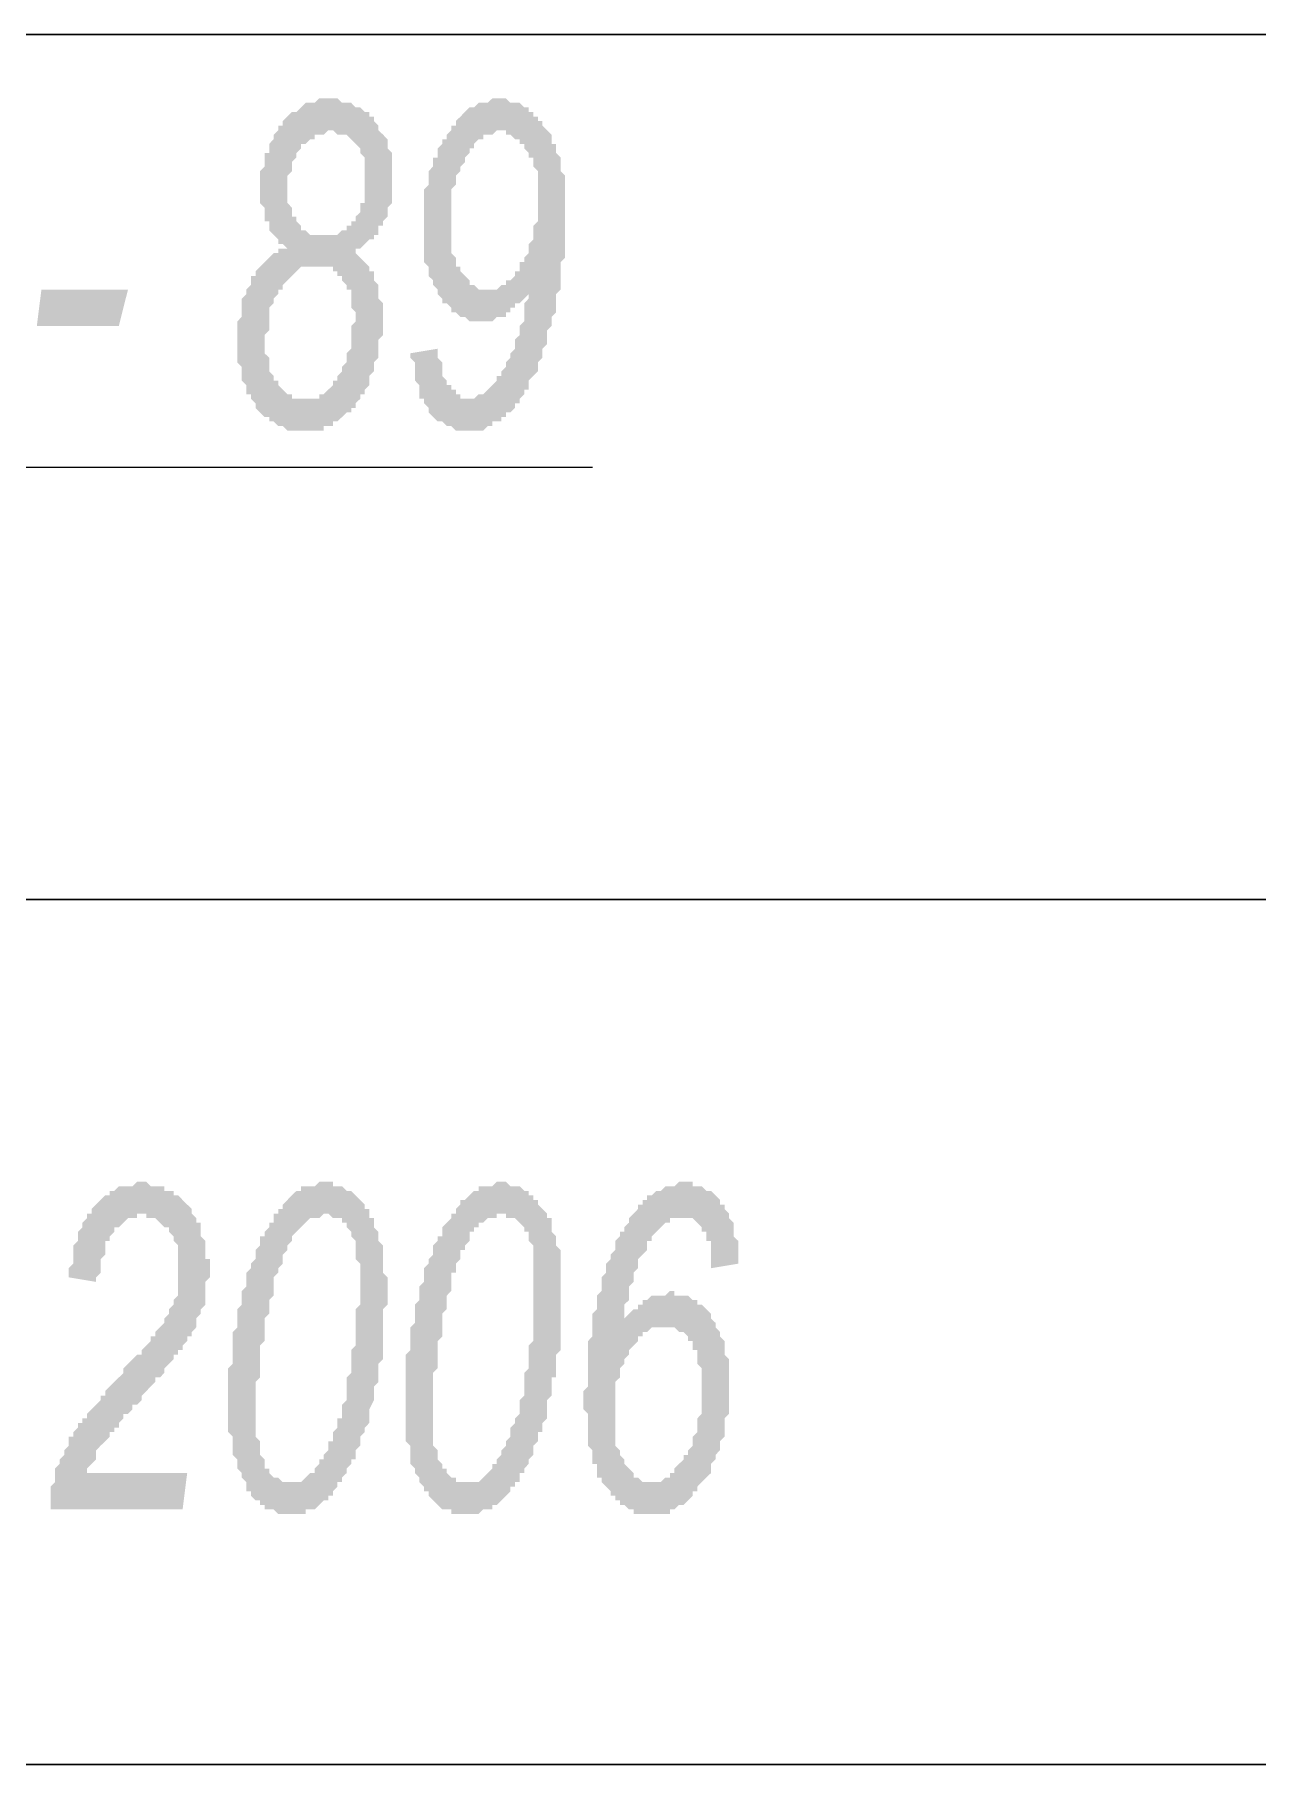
# Model space of a CAD drawing. Header units: millimetres. Extents: x 1372 to 666090, y 1285 to 31551.
# Drawn here: x 534605 to 535725, y 24992 to 26577 of the extents above; entities that cross this region are included whole.
import ezdxf

# ---------------------------------------------------------------- set-up
doc = ezdxf.new("R2010")
doc.units = ezdxf.units.MM
doc.layers.add('PDF _0', color=7, linetype='Continuous')
doc.layers.add('PDF _75-АЗ Штамп', color=7, linetype='Continuous')

msp = doc.modelspace()

# ---------------------------------------------------------------- hatches: boundary and pattern name
at = {"layer": 'PDF _75-АЗ Штамп', "transparency": 33554559}
h = msp.add_hatch(color=256, dxfattribs=at)
h.paths.add_polyline_path([(534836.1, 26381.3), (534831.9, 26385.4), (534827.7, 26385.4), (534827.7, 26389.6), (534823.5, 26393.8), (534823.5, 26393.8), (534819.4, 26398), (534819.4, 26402.1), (534819.4, 26406.3), (534815.2, 26406.3), (534815.2, 26410.5), (534815.2, 26414.6), (534815.2, 26418.8), (534811, 26423), (534811, 26427.2), (534811, 26427.2), (534811, 26431.3), (534811, 26435.5), (534811, 26439.7), (534811, 26443.8), (534811, 26448), (534811, 26452.2), (534815.2, 26456.4), (534815.2, 26460.5), (534815.2, 26464.7), (534815.2, 26468.9), (534819.4, 26468.9), (534819.4, 26473), (534819.4, 26477.2), (534823.5, 26481.4), (534823.5, 26485.6), (534823.5, 26485.6), (534827.7, 26489.7), (534827.7, 26493.9), (534831.9, 26493.9), (534831.9, 26498.1), (534836.1, 26502.2), (534836.1, 26502.2), (534840.2, 26506.4), (534840.2, 26506.4), (534844.4, 26506.4), (534848.6, 26510.6), (534848.6, 26510.6), (534852.7, 26514.8), (534852.7, 26514.8), (534856.9, 26514.8), (534861.1, 26514.8), (534861.1, 26514.8), (534865.3, 26518.9), (534869.4, 26518.9), (534873.6, 26518.9), (534873.6, 26518.9), (534877.8, 26518.9), (534881.9, 26518.9), (534881.9, 26518.9), (534886.1, 26514.8), (534890.3, 26514.8), (534894.5, 26514.8), (534894.5, 26514.8), (534898.6, 26510.6), (534898.6, 26510.6), (534902.8, 26510.6), (534907, 26506.4), (534907, 26506.4), (534911.1, 26506.4), (534911.1, 26502.2), (534915.3, 26502.2), (534915.3, 26498.1), (534915.3, 26498.1), (534919.5, 26493.9), (534919.5, 26489.7), (534923.7, 26485.6), (534923.7, 26485.6), (534927.8, 26481.4), (534927.8, 26477.2), (534927.8, 26473), (534932, 26468.9), (534932, 26464.7), (534932, 26464.7), (534932, 26460.5), (534932, 26456.4), (534932, 26452.2), (534932, 26448), (534932, 26443.8), (534932, 26439.7), (534932, 26435.5), (534932, 26431.3), (534932, 26427.2), (534932, 26423), (534932, 26423), (534927.8, 26418.8), (534927.8, 26414.6), (534927.8, 26410.5), (534923.7, 26406.3), (534923.7, 26406.3), (534923.7, 26402.1), (534919.5, 26402.1), (534919.5, 26398), (534919.5, 26393.8), (534915.3, 26393.8), (534915.3, 26389.6), (534911.1, 26389.6), (534907, 26385.4), (534907, 26385.4), (534902.8, 26381.3), (534898.6, 26381.3), (534898.6, 26377.1), (534898.6, 26377.1), (534902.8, 26372.9), (534907, 26368.8), (534907, 26368.8), (534911.1, 26364.6), (534911.1, 26360.4), (534915.3, 26360.4), (534915.3, 26356.2), (534915.3, 26356.2), (534915.3, 26352.1), (534919.5, 26347.9), (534919.5, 26343.7), (534919.5, 26339.6), (534919.5, 26335.4), (534923.7, 26331.2), (534923.7, 26327.1), (534923.7, 26322.9), (534923.7, 26318.7), (534923.7, 26314.5), (534923.7, 26310.4), (534923.7, 26306.2), (534923.7, 26306.2), (534923.7, 26302), (534919.5, 26297.9), (534919.5, 26293.7), (534919.5, 26289.5), (534919.5, 26285.3), (534919.5, 26281.2), (534915.3, 26277), (534915.3, 26272.8), (534915.3, 26268.7), (534915.3, 26268.7), (534911.1, 26264.5), (534911.1, 26260.3), (534911.1, 26256.1), (534907, 26252), (534907, 26247.8), (534902.8, 26247.8), (534902.8, 26243.6), (534902.8, 26243.6), (534898.6, 26239.5), (534898.6, 26235.3), (534894.5, 26235.3), (534894.5, 26231.1), (534890.3, 26231.1), (534886.1, 26226.9), (534886.1, 26226.9), (534881.9, 26222.8), (534881.9, 26222.8), (534877.8, 26222.8), (534877.8, 26218.6), (534873.6, 26218.6), (534869.4, 26218.6), (534869.4, 26214.4), (534865.3, 26214.4), (534861.1, 26214.4), (534861.1, 26214.4), (534856.9, 26214.4), (534852.7, 26214.4), (534848.6, 26214.4), (534848.6, 26214.4), (534844.4, 26214.4), (534840.2, 26214.4), (534836.1, 26214.4), (534836.1, 26214.4), (534831.9, 26218.6), (534827.7, 26218.6), (534827.7, 26218.6), (534823.5, 26222.8), (534823.5, 26222.8), (534819.4, 26222.8), (534819.4, 26226.9), (534815.2, 26226.9), (534811, 26231.1), (534811, 26231.1), (534806.9, 26235.3), (534806.9, 26235.3), (534806.9, 26239.5), (534802.7, 26243.6), (534802.7, 26247.8), (534798.5, 26247.8), (534798.5, 26252), (534798.5, 26256.1), (534794.3, 26260.3), (534794.3, 26264.5), (534794.3, 26268.7), (534794.3, 26268.7), (534794.3, 26272.8), (534790.2, 26277), (534790.2, 26281.2), (534790.2, 26285.3), (534790.2, 26289.5), (534790.2, 26293.7), (534790.2, 26297.9), (534790.2, 26302), (534790.2, 26306.2), (534790.2, 26310.4), (534790.2, 26314.5), (534794.3, 26318.7), (534794.3, 26322.9), (534794.3, 26327.1), (534794.3, 26331.2), (534794.3, 26335.4), (534798.5, 26339.6), (534798.5, 26343.7), (534798.5, 26343.7), (534802.7, 26347.9), (534802.7, 26352.1), (534802.7, 26356.2), (534806.9, 26356.2), (534806.9, 26360.4), (534811, 26364.6), (534811, 26364.6), (534815.2, 26368.8), (534815.2, 26368.8), (534819.4, 26372.9), (534819.4, 26372.9), (534823.5, 26377.1), (534827.7, 26377.1), (534827.7, 26381.3), (534831.9, 26381.3), (534836.1, 26381.3)], flags=0)
h.paths.add_polyline_path([(534836.1, 26435.5), (534836.1, 26431.3), (534836.1, 26427.2), (534836.1, 26423), (534840.2, 26418.8), (534840.2, 26414.6), (534840.2, 26410.5), (534844.4, 26410.5), (534844.4, 26406.3), (534844.4, 26406.3), (534848.6, 26402.1), (534848.6, 26398), (534852.7, 26398), (534852.7, 26398), (534856.9, 26393.8), (534861.1, 26393.8), (534861.1, 26393.8), (534865.3, 26393.8), (534869.4, 26393.8), (534869.4, 26393.8), (534873.6, 26393.8), (534873.6, 26393.8), (534877.8, 26393.8), (534881.9, 26393.8), (534881.9, 26393.8), (534886.1, 26398), (534890.3, 26398), (534890.3, 26402.1), (534894.5, 26402.1), (534894.5, 26406.3), (534898.6, 26406.3), (534898.6, 26406.3), (534898.6, 26410.5), (534902.8, 26414.6), (534902.8, 26418.8), (534902.8, 26423), (534907, 26423), (534907, 26427.2), (534907, 26431.3), (534907, 26435.5), (534907, 26439.7), (534907, 26443.8), (534907, 26443.8), (534907, 26448), (534907, 26452.2), (534907, 26456.4), (534907, 26460.5), (534907, 26464.7), (534902.8, 26468.9), (534902.8, 26473), (534898.6, 26477.2), (534898.6, 26477.2), (534898.6, 26477.2), (534894.5, 26481.4), (534894.5, 26481.4), (534890.3, 26485.6), (534890.3, 26485.6), (534886.1, 26485.6), (534881.9, 26485.6), (534877.8, 26489.7), (534877.8, 26489.7), (534877.8, 26489.7), (534873.6, 26489.7), (534869.4, 26485.6), (534869.4, 26485.6), (534865.3, 26485.6), (534861.1, 26485.6), (534861.1, 26481.4), (534856.9, 26481.4), (534856.9, 26481.4), (534852.7, 26477.2), (534848.6, 26477.2), (534848.6, 26473), (534844.4, 26468.9), (534844.4, 26468.9), (534844.4, 26464.7), (534840.2, 26460.5), (534840.2, 26460.5), (534840.2, 26456.4), (534840.2, 26452.2), (534836.1, 26448), (534836.1, 26443.8), (534836.1, 26439.7), (534836.1, 26435.5), (534836.1, 26435.5)], flags=0)
h.paths.add_polyline_path([(534815.2, 26293.7), (534815.2, 26289.5), (534815.2, 26285.3), (534819.4, 26281.2), (534819.4, 26277), (534819.4, 26272.8), (534819.4, 26268.7), (534819.4, 26268.7), (534823.5, 26264.5), (534823.5, 26260.3), (534827.7, 26260.3), (534827.7, 26256.1), (534831.9, 26252), (534831.9, 26252), (534831.9, 26252), (534836.1, 26247.8), (534840.2, 26247.8), (534840.2, 26243.6), (534844.4, 26243.6), (534848.6, 26243.6), (534848.6, 26243.6), (534852.7, 26243.6), (534852.7, 26243.6), (534856.9, 26243.6), (534856.9, 26243.6), (534861.1, 26243.6), (534865.3, 26243.6), (534865.3, 26247.8), (534869.4, 26247.8), (534869.4, 26247.8), (534873.6, 26252), (534873.6, 26252), (534877.8, 26256.1), (534877.8, 26260.3), (534881.9, 26260.3), (534881.9, 26264.5), (534886.1, 26268.7), (534886.1, 26272.8), (534890.3, 26277), (534890.3, 26277), (534890.3, 26281.2), (534890.3, 26285.3), (534894.5, 26289.5), (534894.5, 26293.7), (534894.5, 26297.9), (534894.5, 26302), (534894.5, 26306.2), (534894.5, 26310.4), (534898.6, 26314.5), (534898.6, 26318.7), (534898.6, 26318.7), (534898.6, 26322.9), (534894.5, 26327.1), (534894.5, 26331.2), (534894.5, 26335.4), (534894.5, 26339.6), (534894.5, 26343.7), (534890.3, 26343.7), (534890.3, 26347.9), (534886.1, 26352.1), (534886.1, 26352.1), (534886.1, 26356.2), (534881.9, 26356.2), (534881.9, 26360.4), (534877.8, 26360.4), (534877.8, 26364.6), (534873.6, 26364.6), (534869.4, 26364.6), (534869.4, 26364.6), (534865.3, 26364.6), (534861.1, 26364.6), (534861.1, 26364.6), (534856.9, 26364.6), (534852.7, 26364.6), (534852.7, 26364.6), (534848.6, 26364.6), (534844.4, 26360.4), (534844.4, 26360.4), (534840.2, 26356.2), (534840.2, 26356.2), (534836.1, 26352.1), (534836.1, 26352.1), (534831.9, 26347.9), (534831.9, 26343.7), (534831.9, 26343.7), (534827.7, 26343.7), (534827.7, 26339.6), (534823.5, 26335.4), (534823.5, 26331.2), (534823.5, 26331.2), (534819.4, 26327.1), (534819.4, 26322.9), (534819.4, 26318.7), (534819.4, 26314.5), (534819.4, 26310.4), (534819.4, 26306.2), (534815.2, 26302), (534815.2, 26297.9), (534815.2, 26293.7), (534815.2, 26293.7)], flags=0)
h = msp.add_hatch(color=256, dxfattribs=at)
h.paths.add_polyline_path([(534948.7, 26285.3), (534973.7, 26289.5), (534973.7, 26285.3), (534973.7, 26281.2), (534977.9, 26277), (534977.9, 26272.8), (534977.9, 26268.7), (534977.9, 26264.5), (534982.1, 26260.3), (534982.1, 26260.3), (534982.1, 26256.1), (534986.2, 26256.1), (534986.2, 26252), (534990.4, 26252), (534990.4, 26247.8), (534994.6, 26247.8), (534994.6, 26243.6), (534998.7, 26243.6), (535002.9, 26243.6), (535002.9, 26243.6), (535002.9, 26243.6), (535007.1, 26243.6), (535011.2, 26247.8), (535011.2, 26247.8), (535015.4, 26247.8), (535019.6, 26252), (535019.6, 26252), (535023.8, 26256.1), (535023.8, 26256.1), (535027.9, 26260.3), (535027.9, 26264.5), (535032.1, 26264.5), (535032.1, 26268.7), (535036.3, 26272.8), (535036.3, 26272.8), (535036.3, 26277), (535040.4, 26281.2), (535040.4, 26281.2), (535040.4, 26285.3), (535044.6, 26289.5), (535044.6, 26293.7), (535044.6, 26297.9), (535048.8, 26302), (535048.8, 26306.2), (535048.8, 26306.2), (535048.8, 26310.4), (535053, 26314.5), (535053, 26318.7), (535053, 26322.9), (535053, 26331.2), (535057.1, 26335.4), (535057.1, 26339.6), (535057.1, 26339.6), (535053, 26335.4), (535053, 26335.4), (535048.8, 26331.2), (535044.6, 26331.2), (535044.6, 26327.1), (535040.4, 26327.1), (535040.4, 26322.9), (535036.3, 26322.9), (535036.3, 26318.7), (535032.1, 26318.7), (535032.1, 26318.7), (535027.9, 26318.7), (535023.8, 26314.5), (535023.8, 26314.5), (535019.6, 26314.5), (535015.4, 26314.5), (535015.4, 26314.5), (535015.4, 26314.5), (535011.2, 26314.5), (535007.1, 26314.5), (535002.9, 26314.5), (535002.9, 26314.5), (534998.7, 26318.7), (534998.7, 26318.7), (534994.6, 26318.7), (534990.4, 26322.9), (534990.4, 26322.9), (534986.2, 26322.9), (534986.2, 26327.1), (534982.1, 26331.2), (534977.9, 26331.2), (534977.9, 26331.2), (534977.9, 26335.4), (534973.7, 26339.6), (534973.7, 26339.6), (534973.7, 26343.7), (534969.5, 26347.9), (534969.5, 26347.9), (534969.5, 26352.1), (534965.4, 26356.2), (534965.4, 26360.4), (534965.4, 26364.6), (534961.2, 26368.8), (534961.2, 26368.8), (534961.2, 26372.9), (534961.2, 26377.1), (534961.2, 26381.3), (534961.2, 26385.4), (534961.2, 26389.6), (534961.2, 26398), (534961.2, 26402.1), (534961.2, 26402.1), (534961.2, 26406.3), (534961.2, 26410.5), (534961.2, 26414.6), (534961.2, 26418.8), (534961.2, 26423), (534961.2, 26427.2), (534961.2, 26431.3), (534961.2, 26431.3), (534961.2, 26435.5), (534965.4, 26439.7), (534965.4, 26443.8), (534965.4, 26448), (534965.4, 26452.2), (534969.5, 26456.4), (534969.5, 26460.5), (534969.5, 26464.7), (534973.7, 26464.7), (534973.7, 26468.9), (534973.7, 26473), (534977.9, 26477.2), (534977.9, 26481.4), (534982.1, 26481.4), (534982.1, 26485.6), (534982.1, 26485.6), (534986.2, 26489.7), (534986.2, 26493.9), (534990.4, 26493.9), (534990.4, 26498.1), (534994.6, 26502.2), (534994.6, 26502.2), (534998.7, 26506.4), (534998.7, 26506.4), (535002.9, 26510.6), (535007.1, 26510.6), (535007.1, 26510.6), (535011.2, 26514.8), (535011.2, 26514.8), (535015.4, 26514.8), (535019.6, 26514.8), (535019.6, 26514.8), (535023.8, 26518.9), (535027.9, 26518.9), (535027.9, 26518.9), (535032.1, 26518.9), (535032.1, 26518.9), (535036.3, 26518.9), (535040.4, 26514.8), (535040.4, 26514.8), (535044.6, 26514.8), (535048.8, 26514.8), (535048.8, 26514.8), (535053, 26510.6), (535057.1, 26510.6), (535057.1, 26506.4), (535061.3, 26506.4), (535061.3, 26502.2), (535065.5, 26502.2), (535065.5, 26498.1), (535069.6, 26498.1), (535069.6, 26493.9), (535073.8, 26489.7), (535073.8, 26489.7), (535073.8, 26489.7), (535078, 26485.6), (535078, 26481.4), (535078, 26477.2), (535082.2, 26477.2), (535082.2, 26473), (535082.2, 26468.9), (535086.3, 26464.7), (535086.3, 26460.5), (535086.3, 26456.4), (535086.3, 26456.4), (535086.3, 26452.2), (535090.5, 26448), (535090.5, 26443.8), (535090.5, 26439.7), (535090.5, 26435.5), (535090.5, 26431.3), (535090.5, 26423), (535090.5, 26418.8), (535090.5, 26414.6), (535090.5, 26414.6), (535090.5, 26410.5), (535090.5, 26406.3), (535090.5, 26402.1), (535090.5, 26398), (535090.5, 26393.8), (535090.5, 26389.6), (535090.5, 26385.4), (535090.5, 26381.3), (535090.5, 26377.1), (535090.5, 26372.9), (535086.3, 26368.8), (535086.3, 26364.6), (535086.3, 26360.4), (535086.3, 26356.2), (535086.3, 26352.1), (535086.3, 26347.9), (535086.3, 26343.7), (535082.2, 26339.6), (535082.2, 26335.4), (535082.2, 26331.2), (535082.2, 26327.1), (535082.2, 26322.9), (535078, 26318.7), (535078, 26318.7), (535078, 26314.5), (535078, 26310.4), (535073.8, 26306.2), (535073.8, 26297.9), (535073.8, 26293.7), (535073.8, 26293.7), (535069.6, 26289.5), (535069.6, 26285.3), (535069.6, 26281.2), (535065.5, 26277), (535065.5, 26272.8), (535065.5, 26268.7), (535061.3, 26264.5), (535061.3, 26264.5), (535057.1, 26260.3), (535057.1, 26256.1), (535057.1, 26252), (535053, 26252), (535053, 26247.8), (535048.8, 26243.6), (535048.8, 26243.6), (535048.8, 26239.5), (535044.6, 26239.5), (535044.6, 26235.3), (535044.6, 26235.3), (535040.4, 26231.1), (535036.3, 26231.1), (535036.3, 26226.9), (535032.1, 26226.9), (535032.1, 26222.8), (535027.9, 26222.8), (535023.8, 26222.8), (535023.8, 26218.6), (535019.6, 26218.6), (535019.6, 26218.6), (535015.4, 26214.4), (535011.2, 26214.4), (535011.2, 26214.4), (535007.1, 26214.4), (535002.9, 26214.4), (535002.9, 26214.4), (535002.9, 26214.4), (534998.7, 26214.4), (534994.6, 26214.4), (534990.4, 26214.4), (534990.4, 26214.4), (534986.2, 26218.6), (534982.1, 26218.6), (534982.1, 26218.6), (534977.9, 26222.8), (534977.9, 26222.8), (534973.7, 26222.8), (534969.5, 26226.9), (534969.5, 26226.9), (534965.4, 26231.1), (534965.4, 26235.3), (534965.4, 26235.3), (534961.2, 26239.5), (534961.2, 26243.6), (534957, 26243.6), (534957, 26247.8), (534957, 26252), (534957, 26256.1), (534952.9, 26260.3), (534952.9, 26264.5), (534952.9, 26268.7), (534952.9, 26272.8), (534952.9, 26277), (534948.7, 26281.2), (534948.7, 26285.3), (534948.7, 26285.3)], flags=0)
h.paths.add_polyline_path([(534986.2, 26406.3), (534986.2, 26402.1), (534986.2, 26393.8), (534986.2, 26389.6), (534986.2, 26385.4), (534986.2, 26381.3), (534986.2, 26381.3), (534986.2, 26377.1), (534990.4, 26372.9), (534990.4, 26368.8), (534990.4, 26364.6), (534994.6, 26364.6), (534994.6, 26360.4), (534998.7, 26356.2), (534998.7, 26356.2), (535002.9, 26352.1), (535002.9, 26347.9), (535007.1, 26347.9), (535007.1, 26347.9), (535011.2, 26343.7), (535015.4, 26343.7), (535015.4, 26343.7), (535019.6, 26343.7), (535019.6, 26343.7), (535023.8, 26343.7), (535023.8, 26343.7), (535027.9, 26343.7), (535032.1, 26347.9), (535032.1, 26347.9), (535036.3, 26347.9), (535036.3, 26352.1), (535040.4, 26352.1), (535044.6, 26356.2), (535044.6, 26360.4), (535048.8, 26360.4), (535048.8, 26364.6), (535048.8, 26368.8), (535053, 26368.8), (535053, 26372.9), (535057.1, 26377.1), (535057.1, 26381.3), (535057.1, 26385.4), (535061.3, 26389.6), (535061.3, 26393.8), (535061.3, 26398), (535061.3, 26402.1), (535065.5, 26406.3), (535065.5, 26406.3), (535065.5, 26410.5), (535065.5, 26414.6), (535065.5, 26418.8), (535065.5, 26423), (535065.5, 26427.2), (535065.5, 26431.3), (535065.5, 26435.5), (535065.5, 26439.7), (535065.5, 26443.8), (535065.5, 26448), (535065.5, 26452.2), (535061.3, 26456.4), (535061.3, 26460.5), (535061.3, 26464.7), (535057.1, 26464.7), (535057.1, 26468.9), (535053, 26473), (535053, 26477.2), (535048.8, 26477.2), (535048.8, 26481.4), (535048.8, 26481.4), (535044.6, 26481.4), (535040.4, 26485.6), (535040.4, 26485.6), (535036.3, 26485.6), (535036.3, 26489.7), (535032.1, 26489.7), (535032.1, 26489.7), (535027.9, 26489.7), (535023.8, 26485.6), (535023.8, 26485.6), (535019.6, 26485.6), (535015.4, 26485.6), (535015.4, 26481.4), (535015.4, 26481.4), (535011.2, 26481.4), (535007.1, 26477.2), (535007.1, 26473), (535002.9, 26473), (535002.9, 26468.9), (534998.7, 26464.7), (534998.7, 26464.7), (534998.7, 26464.7), (534998.7, 26460.5), (534994.6, 26456.4), (534994.6, 26452.2), (534990.4, 26448), (534990.4, 26443.8), (534990.4, 26439.7), (534990.4, 26439.7), (534986.2, 26435.5), (534986.2, 26431.3), (534986.2, 26423), (534986.2, 26418.8), (534986.2, 26414.6), (534986.2, 26414.6), (534986.2, 26410.5), (534986.2, 26406.3), (534986.2, 26406.3)], flags=0)
msp.add_hatch(color=256, dxfattribs=at).paths.add_polyline_path([(534619.2, 25225.9), (534619.2, 25230), (534619.2, 25234.2), (534619.2, 25238.4), (534619.2, 25242.5), (534619.2, 25246.7), (534623.3, 25250.9), (534623.3, 25255.1), (534623.3, 25259.2), (534623.3, 25263.4), (534627.5, 25267.6), (534627.5, 25267.6), (534627.5, 25271.7), (534631.7, 25275.9), (534631.7, 25275.9), (534631.7, 25280.1), (534635.8, 25284.3), (534635.8, 25288.4), (534635.8, 25292.6), (534640, 25292.6), (534640, 25296.8), (534644.2, 25300.9), (534644.2, 25305.1), (534648.4, 25305.1), (534648.4, 25305.1), (534648.4, 25309.3), (534652.5, 25309.3), (534652.5, 25313.5), (534652.5, 25313.5), (534656.7, 25317.6), (534656.7, 25317.6), (534660.9, 25321.8), (534660.9, 25321.8), (534665, 25326), (534665, 25330.1), (534669.2, 25330.1), (534669.2, 25334.3), (534673.4, 25338.5), (534677.6, 25342.7), (534677.6, 25342.7), (534681.7, 25346.8), (534685.9, 25351), (534685.9, 25355.2), (534690.1, 25359.3), (534690.1, 25359.3), (534694.2, 25363.5), (534698.4, 25367.7), (534702.6, 25367.7), (534702.6, 25371.9), (534706.8, 25376), (534706.8, 25376), (534710.9, 25380.2), (534710.9, 25384.4), (534715.1, 25384.4), (534715.1, 25388.5), (534715.1, 25388.5), (534719.3, 25392.7), (534719.3, 25392.7), (534723.4, 25396.9), (534723.4, 25401), (534723.4, 25401), (534727.6, 25405.2), (534727.6, 25409.4), (534731.8, 25413.6), (534731.8, 25417.7), (534731.8, 25417.7), (534736, 25421.9), (534736, 25421.9), (534736, 25426.1), (534736, 25430.2), (534736, 25434.4), (534736, 25438.6), (534736, 25442.8), (534736, 25446.9), (534736, 25451.1), (534736, 25455.3), (534736, 25459.4), (534736, 25463.6), (534736, 25467.8), (534736, 25467.8), (534731.8, 25472), (534731.8, 25476.1), (534727.6, 25480.3), (534727.6, 25480.3), (534727.6, 25484.5), (534723.4, 25484.5), (534719.3, 25488.6), (534719.3, 25488.6), (534715.1, 25492.8), (534715.1, 25492.8), (534710.9, 25492.8), (534706.8, 25492.8), (534706.8, 25497), (534702.6, 25497), (534698.4, 25497), (534698.4, 25492.8), (534694.2, 25492.8), (534690.1, 25492.8), (534690.1, 25492.8), (534685.9, 25488.6), (534685.9, 25488.6), (534681.7, 25484.5), (534677.6, 25484.5), (534677.6, 25480.3), (534677.6, 25480.3), (534673.4, 25476.1), (534673.4, 25472), (534669.2, 25472), (534669.2, 25467.8), (534669.2, 25463.6), (534669.2, 25459.4), (534665, 25455.3), (534665, 25451.1), (534665, 25446.9), (534665, 25442.8), (534660.9, 25438.6), (534660.9, 25434.4), (534635.8, 25438.6), (534635.8, 25442.8), (534635.8, 25446.9), (534640, 25451.1), (534640, 25455.3), (534640, 25459.4), (534640, 25463.6), (534640, 25467.8), (534644.2, 25472), (534644.2, 25476.1), (534644.2, 25480.3), (534648.4, 25484.5), (534648.4, 25484.5), (534648.4, 25488.6), (534652.5, 25492.8), (534652.5, 25497), (534656.7, 25497), (534656.7, 25501.2), (534656.7, 25501.2), (534660.9, 25505.3), (534660.9, 25505.3), (534665, 25509.5), (534665, 25509.5), (534669.2, 25513.7), (534673.4, 25513.7), (534673.4, 25517.8), (534677.6, 25517.8), (534677.6, 25517.8), (534681.7, 25522), (534685.9, 25522), (534685.9, 25522), (534690.1, 25522), (534694.2, 25522), (534698.4, 25526.2), (534698.4, 25526.2), (534702.6, 25526.2), (534706.8, 25526.2), (534706.8, 25526.2), (534710.9, 25522), (534715.1, 25522), (534715.1, 25522), (534719.3, 25522), (534723.4, 25522), (534723.4, 25517.8), (534727.6, 25517.8), (534731.8, 25517.8), (534731.8, 25513.7), (534736, 25513.7), (534736, 25513.7), (534740.1, 25509.5), (534740.1, 25509.5), (534744.3, 25505.3), (534748.5, 25501.2), (534748.5, 25501.2), (534748.5, 25497), (534752.6, 25492.8), (534752.6, 25488.6), (534756.8, 25488.6), (534756.8, 25484.5), (534756.8, 25480.3), (534756.8, 25476.1), (534761, 25472), (534761, 25467.8), (534761, 25463.6), (534761, 25459.4), (534761, 25455.3), (534765.1, 25455.3), (534765.1, 25451.1), (534765.1, 25446.9), (534765.1, 25446.9), (534765.1, 25442.8), (534765.1, 25438.6), (534761, 25434.4), (534761, 25430.2), (534761, 25426.1), (534761, 25421.9), (534761, 25417.7), (534761, 25413.6), (534756.8, 25409.4), (534756.8, 25405.2), (534756.8, 25405.2), (534752.6, 25401), (534752.6, 25396.9), (534752.6, 25392.7), (534748.5, 25388.5), (534748.5, 25388.5), (534748.5, 25388.5), (534748.5, 25384.4), (534744.3, 25384.4), (534744.3, 25380.2), (534744.3, 25380.2), (534740.1, 25376), (534740.1, 25376), (534740.1, 25371.9), (534736, 25371.9), (534736, 25367.7), (534731.8, 25367.7), (534731.8, 25363.5), (534727.6, 25359.3), (534727.6, 25359.3), (534723.4, 25355.2), (534723.4, 25351), (534719.3, 25346.8), (534715.1, 25346.8), (534715.1, 25342.7), (534710.9, 25338.5), (534706.8, 25334.3), (534702.6, 25330.1), (534702.6, 25326), (534698.4, 25321.8), (534694.2, 25321.8), (534694.2, 25317.6), (534690.1, 25313.5), (534685.9, 25313.5), (534685.9, 25309.3), (534681.7, 25305.1), (534681.7, 25300.9), (534677.6, 25300.9), (534677.6, 25296.8), (534673.4, 25296.8), (534673.4, 25292.6), (534669.2, 25288.4), (534669.2, 25288.4), (534665, 25284.3), (534665, 25284.3), (534660.9, 25280.1), (534660.9, 25275.9), (534660.9, 25271.7), (534656.7, 25267.6), (534656.7, 25267.6), (534652.5, 25263.4), (534652.5, 25259.2), (534744.3, 25259.2), (534740.1, 25225.9)])
h = msp.add_hatch(color=256, dxfattribs=at)
h.paths.add_polyline_path([(534781.8, 25321.8), (534781.8, 25326), (534781.8, 25330.1), (534781.8, 25334.3), (534781.8, 25338.5), (534781.8, 25342.7), (534781.8, 25346.8), (534781.8, 25351), (534781.8, 25355.2), (534786, 25359.3), (534786, 25363.5), (534786, 25367.7), (534786, 25371.9), (534786, 25376), (534786, 25380.2), (534786, 25384.4), (534786, 25388.5), (534790.2, 25392.7), (534790.2, 25396.9), (534790.2, 25401), (534790.2, 25405.2), (534790.2, 25409.4), (534794.3, 25413.6), (534794.3, 25417.7), (534794.3, 25421.9), (534794.3, 25426.1), (534798.5, 25430.2), (534798.5, 25434.4), (534798.5, 25438.6), (534798.5, 25442.8), (534802.7, 25446.9), (534802.7, 25451.1), (534802.7, 25451.1), (534806.9, 25455.3), (534806.9, 25459.4), (534806.9, 25463.6), (534806.9, 25463.6), (534811, 25467.8), (534811, 25472), (534811, 25476.1), (534815.2, 25476.1), (534815.2, 25480.3), (534819.4, 25484.5), (534819.4, 25488.6), (534823.5, 25488.6), (534823.5, 25492.8), (534823.5, 25497), (534827.7, 25497), (534827.7, 25501.2), (534831.9, 25501.2), (534831.9, 25505.3), (534836.1, 25509.5), (534836.1, 25509.5), (534840.2, 25513.7), (534840.2, 25513.7), (534844.4, 25517.8), (534848.6, 25517.8), (534848.6, 25517.8), (534848.6, 25522), (534852.7, 25522), (534856.9, 25522), (534856.9, 25522), (534861.1, 25522), (534865.3, 25526.2), (534869.4, 25526.2), (534869.4, 25526.2), (534873.6, 25526.2), (534877.8, 25526.2), (534877.8, 25522), (534881.9, 25522), (534886.1, 25522), (534886.1, 25522), (534890.3, 25517.8), (534890.3, 25517.8), (534894.5, 25517.8), (534898.6, 25513.7), (534898.6, 25513.7), (534902.8, 25509.5), (534902.8, 25509.5), (534907, 25505.3), (534907, 25501.2), (534911.1, 25501.2), (534911.1, 25497), (534911.1, 25492.8), (534915.3, 25492.8), (534915.3, 25488.6), (534915.3, 25484.5), (534919.5, 25480.3), (534919.5, 25476.1), (534919.5, 25476.1), (534919.5, 25472), (534923.7, 25467.8), (534923.7, 25463.6), (534923.7, 25459.4), (534923.7, 25455.3), (534923.7, 25451.1), (534923.7, 25446.9), (534923.7, 25442.8), (534927.8, 25438.6), (534927.8, 25434.4), (534927.8, 25426.1), (534927.8, 25426.1), (534927.8, 25421.9), (534927.8, 25417.7), (534927.8, 25413.6), (534923.7, 25409.4), (534923.7, 25405.2), (534923.7, 25401), (534923.7, 25396.9), (534923.7, 25392.7), (534923.7, 25388.5), (534923.7, 25384.4), (534923.7, 25380.2), (534923.7, 25376), (534923.7, 25371.9), (534923.7, 25367.7), (534923.7, 25363.5), (534919.5, 25359.3), (534919.5, 25355.2), (534919.5, 25351), (534919.5, 25346.8), (534919.5, 25346.8), (534919.5, 25342.7), (534915.3, 25338.5), (534915.3, 25334.3), (534915.3, 25330.1), (534915.3, 25330.1), (534915.3, 25326), (534911.1, 25317.6), (534911.1, 25313.5), (534911.1, 25309.3), (534911.1, 25305.1), (534907, 25300.9), (534907, 25296.8), (534907, 25296.8), (534902.8, 25292.6), (534902.8, 25288.4), (534902.8, 25284.3), (534898.6, 25280.1), (534898.6, 25275.9), (534898.6, 25271.7), (534894.5, 25271.7), (534894.5, 25267.6), (534890.3, 25263.4), (534890.3, 25259.2), (534890.3, 25259.2), (534886.1, 25255.1), (534886.1, 25250.9), (534881.9, 25250.9), (534881.9, 25246.7), (534881.9, 25246.7), (534877.8, 25242.5), (534877.8, 25238.4), (534873.6, 25238.4), (534873.6, 25234.2), (534869.4, 25234.2), (534865.3, 25230), (534865.3, 25230), (534861.1, 25225.9), (534856.9, 25225.9), (534856.9, 25225.9), (534852.7, 25225.9), (534852.7, 25221.7), (534848.6, 25221.7), (534844.4, 25221.7), (534844.4, 25221.7), (534840.2, 25221.7), (534836.1, 25221.7), (534836.1, 25221.7), (534831.9, 25221.7), (534827.7, 25221.7), (534827.7, 25221.7), (534823.5, 25225.9), (534819.4, 25225.9), (534819.4, 25225.9), (534815.2, 25225.9), (534815.2, 25230), (534811, 25230), (534811, 25234.2), (534806.9, 25234.2), (534802.7, 25238.4), (534802.7, 25242.5), (534798.5, 25242.5), (534798.5, 25246.7), (534798.5, 25250.9), (534794.3, 25255.1), (534794.3, 25255.1), (534794.3, 25259.2), (534790.2, 25263.4), (534790.2, 25263.4), (534790.2, 25267.6), (534790.2, 25271.7), (534786, 25275.9), (534786, 25280.1), (534786, 25284.3), (534786, 25288.4), (534786, 25292.6), (534781.8, 25296.8), (534781.8, 25300.9), (534781.8, 25305.1), (534781.8, 25309.3), (534781.8, 25313.5), (534781.8, 25317.6), (534781.8, 25321.8), (534781.8, 25321.8)], flags=0)
h.paths.add_polyline_path([(534806.9, 25313.5), (534806.9, 25309.3), (534806.9, 25305.1), (534806.9, 25300.9), (534806.9, 25296.8), (534806.9, 25292.6), (534811, 25288.4), (534811, 25284.3), (534811, 25280.1), (534811, 25275.9), (534811, 25275.9), (534815.2, 25271.7), (534815.2, 25267.6), (534815.2, 25263.4), (534819.4, 25263.4), (534819.4, 25259.2), (534823.5, 25255.1), (534823.5, 25255.1), (534827.7, 25255.1), (534831.9, 25250.9), (534831.9, 25250.9), (534836.1, 25250.9), (534840.2, 25250.9), (534840.2, 25250.9), (534840.2, 25250.9), (534844.4, 25250.9), (534848.6, 25250.9), (534848.6, 25250.9), (534852.7, 25255.1), (534852.7, 25255.1), (534856.9, 25259.2), (534861.1, 25259.2), (534861.1, 25263.4), (534865.3, 25267.6), (534865.3, 25267.6), (534865.3, 25271.7), (534869.4, 25271.7), (534869.4, 25275.9), (534869.4, 25275.9), (534873.6, 25280.1), (534873.6, 25284.3), (534873.6, 25288.4), (534877.8, 25288.4), (534877.8, 25292.6), (534877.8, 25296.8), (534881.9, 25300.9), (534881.9, 25305.1), (534881.9, 25309.3), (534886.1, 25309.3), (534886.1, 25313.5), (534886.1, 25317.6), (534886.1, 25321.8), (534890.3, 25326), (534890.3, 25330.1), (534890.3, 25338.5), (534890.3, 25342.7), (534890.3, 25346.8), (534894.5, 25351), (534894.5, 25355.2), (534894.5, 25359.3), (534894.5, 25363.5), (534894.5, 25367.7), (534894.5, 25371.9), (534898.6, 25376), (534898.6, 25380.2), (534898.6, 25388.5), (534898.6, 25392.7), (534898.6, 25396.9), (534898.6, 25401), (534898.6, 25401), (534898.6, 25405.2), (534898.6, 25409.4), (534902.8, 25413.6), (534902.8, 25417.7), (534902.8, 25421.9), (534902.8, 25426.1), (534902.8, 25430.2), (534902.8, 25430.2), (534902.8, 25434.4), (534902.8, 25438.6), (534902.8, 25446.9), (534902.8, 25451.1), (534898.6, 25455.3), (534898.6, 25459.4), (534898.6, 25463.6), (534898.6, 25467.8), (534898.6, 25467.8), (534898.6, 25472), (534894.5, 25476.1), (534894.5, 25480.3), (534894.5, 25480.3), (534890.3, 25484.5), (534890.3, 25488.6), (534886.1, 25488.6), (534886.1, 25492.8), (534881.9, 25492.8), (534877.8, 25492.8), (534877.8, 25492.8), (534873.6, 25497), (534869.4, 25497), (534869.4, 25497), (534869.4, 25497), (534865.3, 25492.8), (534861.1, 25492.8), (534861.1, 25492.8), (534856.9, 25492.8), (534852.7, 25488.6), (534852.7, 25488.6), (534848.6, 25484.5), (534848.6, 25484.5), (534844.4, 25480.3), (534844.4, 25480.3), (534840.2, 25476.1), (534840.2, 25472), (534836.1, 25467.8), (534836.1, 25463.6), (534836.1, 25463.6), (534831.9, 25459.4), (534831.9, 25455.3), (534831.9, 25455.3), (534831.9, 25451.1), (534827.7, 25446.9), (534827.7, 25442.8), (534827.7, 25442.8), (534823.5, 25438.6), (534823.5, 25434.4), (534823.5, 25430.2), (534823.5, 25426.1), (534823.5, 25421.9), (534819.4, 25417.7), (534819.4, 25413.6), (534819.4, 25409.4), (534819.4, 25405.2), (534815.2, 25401), (534815.2, 25396.9), (534815.2, 25388.5), (534815.2, 25384.4), (534815.2, 25380.2), (534811, 25376), (534811, 25371.9), (534811, 25367.7), (534811, 25359.3), (534811, 25355.2), (534811, 25351), (534811, 25346.8), (534806.9, 25342.7), (534806.9, 25338.5), (534806.9, 25334.3), (534806.9, 25334.3), (534806.9, 25330.1), (534806.9, 25326), (534806.9, 25321.8), (534806.9, 25317.6), (534806.9, 25313.5), (534806.9, 25313.5)], flags=0)
h = msp.add_hatch(color=256, dxfattribs=at)
h.paths.add_polyline_path([(534944.5, 25321.8), (534944.5, 25326), (534944.5, 25330.1), (534944.5, 25334.3), (534944.5, 25338.5), (534944.5, 25342.7), (534944.5, 25346.8), (534944.5, 25351), (534944.5, 25355.2), (534944.5, 25359.3), (534944.5, 25363.5), (534944.5, 25367.7), (534948.7, 25371.9), (534948.7, 25376), (534948.7, 25380.2), (534948.7, 25384.4), (534948.7, 25388.5), (534948.7, 25392.7), (534952.9, 25396.9), (534952.9, 25401), (534952.9, 25405.2), (534952.9, 25409.4), (534952.9, 25413.6), (534957, 25417.7), (534957, 25421.9), (534957, 25426.1), (534957, 25430.2), (534961.2, 25434.4), (534961.2, 25438.6), (534961.2, 25442.8), (534961.2, 25446.9), (534965.4, 25451.1), (534965.4, 25451.1), (534965.4, 25455.3), (534969.5, 25459.4), (534969.5, 25463.6), (534969.5, 25463.6), (534969.5, 25467.8), (534973.7, 25472), (534973.7, 25476.1), (534977.9, 25476.1), (534977.9, 25480.3), (534977.9, 25484.5), (534982.1, 25488.6), (534982.1, 25488.6), (534986.2, 25492.8), (534986.2, 25497), (534990.4, 25497), (534990.4, 25501.2), (534990.4, 25501.2), (534994.6, 25505.3), (534994.6, 25509.5), (534998.7, 25509.5), (535002.9, 25513.7), (535002.9, 25513.7), (535007.1, 25517.8), (535007.1, 25517.8), (535011.2, 25517.8), (535011.2, 25522), (535015.4, 25522), (535019.6, 25522), (535019.6, 25522), (535023.8, 25522), (535027.9, 25526.2), (535027.9, 25526.2), (535032.1, 25526.2), (535036.3, 25526.2), (535036.3, 25526.2), (535040.4, 25522), (535044.6, 25522), (535044.6, 25522), (535048.8, 25522), (535053, 25517.8), (535053, 25517.8), (535057.1, 25517.8), (535057.1, 25513.7), (535061.3, 25513.7), (535061.3, 25509.5), (535065.5, 25509.5), (535065.5, 25505.3), (535069.6, 25501.2), (535069.6, 25501.2), (535073.8, 25497), (535073.8, 25492.8), (535078, 25492.8), (535078, 25488.6), (535078, 25484.5), (535078, 25480.3), (535082.2, 25476.1), (535082.2, 25476.1), (535082.2, 25472), (535082.2, 25467.8), (535086.3, 25463.6), (535086.3, 25459.4), (535086.3, 25455.3), (535086.3, 25451.1), (535086.3, 25446.9), (535086.3, 25442.8), (535086.3, 25438.6), (535086.3, 25434.4), (535086.3, 25426.1), (535086.3, 25426.1), (535086.3, 25421.9), (535086.3, 25417.7), (535086.3, 25413.6), (535086.3, 25409.4), (535086.3, 25405.2), (535086.3, 25401), (535086.3, 25396.9), (535086.3, 25392.7), (535086.3, 25388.5), (535086.3, 25384.4), (535086.3, 25380.2), (535086.3, 25376), (535086.3, 25371.9), (535082.2, 25367.7), (535082.2, 25363.5), (535082.2, 25359.3), (535082.2, 25355.2), (535082.2, 25351), (535082.2, 25346.8), (535078, 25346.8), (535078, 25342.7), (535078, 25338.5), (535078, 25334.3), (535078, 25330.1), (535078, 25330.1), (535073.8, 25326), (535073.8, 25317.6), (535073.8, 25313.5), (535073.8, 25309.3), (535069.6, 25305.1), (535069.6, 25300.9), (535069.6, 25296.8), (535065.5, 25296.8), (535065.5, 25292.6), (535065.5, 25288.4), (535061.3, 25284.3), (535061.3, 25280.1), (535061.3, 25275.9), (535057.1, 25271.7), (535057.1, 25271.7), (535057.1, 25267.6), (535053, 25263.4), (535053, 25259.2), (535048.8, 25259.2), (535048.8, 25255.1), (535048.8, 25250.9), (535044.6, 25250.9), (535044.6, 25246.7), (535040.4, 25246.7), (535040.4, 25242.5), (535036.3, 25238.4), (535036.3, 25238.4), (535032.1, 25234.2), (535032.1, 25234.2), (535027.9, 25230), (535023.8, 25230), (535023.8, 25225.9), (535019.6, 25225.9), (535019.6, 25225.9), (535015.4, 25225.9), (535011.2, 25221.7), (535011.2, 25221.7), (535007.1, 25221.7), (535002.9, 25221.7), (535002.9, 25221.7), (534998.7, 25221.7), (534994.6, 25221.7), (534994.6, 25221.7), (534990.4, 25221.7), (534986.2, 25221.7), (534986.2, 25225.9), (534982.1, 25225.9), (534982.1, 25225.9), (534977.9, 25225.9), (534973.7, 25230), (534973.7, 25230), (534969.5, 25234.2), (534969.5, 25234.2), (534965.4, 25238.4), (534965.4, 25242.5), (534961.2, 25242.5), (534961.2, 25246.7), (534957, 25250.9), (534957, 25255.1), (534957, 25255.1), (534952.9, 25259.2), (534952.9, 25263.4), (534952.9, 25263.4), (534948.7, 25267.6), (534948.7, 25271.7), (534948.7, 25275.9), (534948.7, 25280.1), (534948.7, 25284.3), (534944.5, 25288.4), (534944.5, 25292.6), (534944.5, 25296.8), (534944.5, 25300.9), (534944.5, 25305.1), (534944.5, 25309.3), (534944.5, 25313.5), (534944.5, 25317.6), (534944.5, 25321.8), (534944.5, 25321.8)], flags=0)
h.paths.add_polyline_path([(534969.5, 25313.5), (534969.5, 25309.3), (534969.5, 25305.1), (534969.5, 25300.9), (534969.5, 25296.8), (534969.5, 25292.6), (534969.5, 25288.4), (534969.5, 25284.3), (534973.7, 25280.1), (534973.7, 25275.9), (534973.7, 25275.9), (534973.7, 25271.7), (534977.9, 25267.6), (534977.9, 25263.4), (534982.1, 25263.4), (534982.1, 25259.2), (534986.2, 25255.1), (534986.2, 25255.1), (534990.4, 25255.1), (534990.4, 25250.9), (534994.6, 25250.9), (534998.7, 25250.9), (534998.7, 25250.9), (534998.7, 25250.9), (535002.9, 25250.9), (535007.1, 25250.9), (535007.1, 25250.9), (535011.2, 25250.9), (535015.4, 25255.1), (535015.4, 25255.1), (535019.6, 25259.2), (535019.6, 25259.2), (535023.8, 25263.4), (535023.8, 25267.6), (535027.9, 25267.6), (535027.9, 25271.7), (535027.9, 25271.7), (535032.1, 25275.9), (535032.1, 25275.9), (535032.1, 25280.1), (535036.3, 25284.3), (535036.3, 25288.4), (535036.3, 25288.4), (535040.4, 25292.6), (535040.4, 25296.8), (535040.4, 25300.9), (535044.6, 25305.1), (535044.6, 25309.3), (535044.6, 25309.3), (535048.8, 25313.5), (535048.8, 25317.6), (535048.8, 25321.8), (535048.8, 25326), (535053, 25330.1), (535053, 25338.5), (535053, 25342.7), (535053, 25346.8), (535053, 25351), (535057.1, 25355.2), (535057.1, 25359.3), (535057.1, 25363.5), (535057.1, 25367.7), (535057.1, 25371.9), (535057.1, 25376), (535061.3, 25380.2), (535061.3, 25388.5), (535061.3, 25392.7), (535061.3, 25396.9), (535061.3, 25401), (535061.3, 25401), (535061.3, 25405.2), (535061.3, 25409.4), (535061.3, 25413.6), (535061.3, 25417.7), (535061.3, 25421.9), (535061.3, 25426.1), (535061.3, 25430.2), (535061.3, 25430.2), (535061.3, 25434.4), (535061.3, 25438.6), (535061.3, 25446.9), (535061.3, 25451.1), (535061.3, 25455.3), (535061.3, 25459.4), (535061.3, 25463.6), (535061.3, 25467.8), (535061.3, 25467.8), (535057.1, 25472), (535057.1, 25476.1), (535057.1, 25480.3), (535053, 25480.3), (535053, 25484.5), (535048.8, 25488.6), (535048.8, 25488.6), (535044.6, 25492.8), (535044.6, 25492.8), (535040.4, 25492.8), (535036.3, 25492.8), (535036.3, 25497), (535032.1, 25497), (535032.1, 25497), (535027.9, 25497), (535027.9, 25492.8), (535023.8, 25492.8), (535019.6, 25492.8), (535019.6, 25492.8), (535015.4, 25488.6), (535011.2, 25488.6), (535011.2, 25484.5), (535007.1, 25484.5), (535007.1, 25480.3), (535002.9, 25480.3), (535002.9, 25476.1), (535002.9, 25472), (534998.7, 25467.8), (534998.7, 25463.6), (534994.6, 25463.6), (534994.6, 25459.4), (534994.6, 25455.3), (534994.6, 25455.3), (534990.4, 25451.1), (534990.4, 25446.9), (534990.4, 25442.8), (534986.2, 25442.8), (534986.2, 25438.6), (534986.2, 25434.4), (534986.2, 25430.2), (534986.2, 25426.1), (534982.1, 25421.9), (534982.1, 25417.7), (534982.1, 25413.6), (534982.1, 25409.4), (534977.9, 25405.2), (534977.9, 25401), (534977.9, 25396.9), (534977.9, 25388.5), (534977.9, 25384.4), (534973.7, 25380.2), (534973.7, 25376), (534973.7, 25371.9), (534973.7, 25367.7), (534973.7, 25359.3), (534973.7, 25355.2), (534969.5, 25351), (534969.5, 25346.8), (534969.5, 25342.7), (534969.5, 25338.5), (534969.5, 25334.3), (534969.5, 25334.3), (534969.5, 25330.1), (534969.5, 25326), (534969.5, 25321.8), (534969.5, 25317.6), (534969.5, 25313.5), (534969.5, 25313.5)], flags=0)
h = msp.add_hatch(color=256, dxfattribs=at)
h.paths.add_polyline_path([(535144.7, 25396.9), (535144.7, 25401), (535148.9, 25405.2), (535148.9, 25405.2), (535153.1, 25409.4), (535157.2, 25409.4), (535157.2, 25413.6), (535161.4, 25413.6), (535161.4, 25417.7), (535165.6, 25417.7), (535165.6, 25417.7), (535169.8, 25421.9), (535173.9, 25421.9), (535178.1, 25421.9), (535178.1, 25421.9), (535182.3, 25421.9), (535186.4, 25426.1), (535186.4, 25426.1), (535190.6, 25426.1), (535190.6, 25421.9), (535194.8, 25421.9), (535199, 25421.9), (535199, 25421.9), (535203.1, 25421.9), (535207.3, 25417.7), (535207.3, 25417.7), (535211.5, 25417.7), (535211.5, 25413.6), (535215.6, 25413.6), (535219.8, 25409.4), (535219.8, 25409.4), (535224, 25405.2), (535224, 25401), (535224, 25401), (535228.2, 25396.9), (535228.2, 25396.9), (535228.2, 25392.7), (535232.3, 25388.5), (535232.3, 25384.4), (535232.3, 25384.4), (535236.5, 25380.2), (535236.5, 25376), (535236.5, 25371.9), (535236.5, 25367.7), (535240.7, 25363.5), (535240.7, 25359.3), (535240.7, 25355.2), (535240.7, 25351), (535240.7, 25346.8), (535240.7, 25342.7), (535240.7, 25338.5), (535240.7, 25334.3), (535240.7, 25330.1), (535240.7, 25326), (535240.7, 25321.8), (535240.7, 25317.6), (535240.7, 25313.5), (535236.5, 25309.3), (535236.5, 25305.1), (535236.5, 25300.9), (535236.5, 25296.8), (535236.5, 25292.6), (535236.5, 25292.6), (535232.3, 25288.4), (535232.3, 25284.3), (535232.3, 25280.1), (535228.2, 25275.9), (535228.2, 25271.7), (535228.2, 25271.7), (535224, 25267.6), (535224, 25263.4), (535224, 25259.2), (535219.8, 25255.1), (535219.8, 25255.1), (535215.6, 25250.9), (535215.6, 25250.9), (535211.5, 25246.7), (535211.5, 25242.5), (535207.3, 25242.5), (535207.3, 25238.4), (535203.1, 25234.2), (535203.1, 25234.2), (535199, 25230), (535199, 25230), (535194.8, 25230), (535190.6, 25225.9), (535190.6, 25225.9), (535186.4, 25225.9), (535186.4, 25221.7), (535182.3, 25221.7), (535178.1, 25221.7), (535178.1, 25221.7), (535173.9, 25221.7), (535169.8, 25221.7), (535169.8, 25221.7), (535165.6, 25221.7), (535161.4, 25221.7), (535161.4, 25221.7), (535157.2, 25221.7), (535153.1, 25221.7), (535153.1, 25225.9), (535148.9, 25225.9), (535148.9, 25225.9), (535144.7, 25230), (535140.6, 25230), (535140.6, 25234.2), (535136.4, 25234.2), (535136.4, 25238.4), (535132.2, 25238.4), (535132.2, 25242.5), (535128, 25246.7), (535128, 25246.7), (535128, 25246.7), (535123.9, 25250.9), (535123.9, 25255.1), (535119.7, 25255.1), (535119.7, 25259.2), (535119.7, 25263.4), (535119.7, 25267.6), (535115.5, 25267.6), (535115.5, 25271.7), (535115.5, 25275.9), (535115.5, 25280.1), (535111.4, 25284.3), (535111.4, 25288.4), (535111.4, 25292.6), (535111.4, 25296.8), (535111.4, 25300.9), (535111.4, 25305.1), (535111.4, 25309.3), (535111.4, 25313.5), (535107.2, 25317.6), (535107.2, 25321.8), (535107.2, 25326), (535107.2, 25330.1), (535107.2, 25334.3), (535111.4, 25338.5), (535111.4, 25342.7), (535111.4, 25346.8), (535111.4, 25351), (535111.4, 25355.2), (535111.4, 25355.2), (535111.4, 25359.3), (535111.4, 25363.5), (535111.4, 25367.7), (535111.4, 25371.9), (535111.4, 25376), (535111.4, 25380.2), (535115.5, 25384.4), (535115.5, 25388.5), (535115.5, 25392.7), (535115.5, 25396.9), (535115.5, 25401), (535115.5, 25405.2), (535119.7, 25409.4), (535119.7, 25413.6), (535119.7, 25417.7), (535119.7, 25421.9), (535123.9, 25426.1), (535123.9, 25430.2), (535123.9, 25434.4), (535123.9, 25438.6), (535128, 25442.8), (535128, 25446.9), (535128, 25451.1), (535132.2, 25455.3), (535132.2, 25459.4), (535132.2, 25459.4), (535136.4, 25463.6), (535136.4, 25467.8), (535136.4, 25472), (535140.6, 25476.1), (535140.6, 25476.1), (535140.6, 25480.3), (535144.7, 25480.3), (535144.7, 25484.5), (535148.9, 25488.6), (535148.9, 25492.8), (535153.1, 25497), (535153.1, 25497), (535157.2, 25501.2), (535157.2, 25505.3), (535161.4, 25505.3), (535161.4, 25509.5), (535165.6, 25509.5), (535165.6, 25513.7), (535169.8, 25513.7), (535169.8, 25513.7), (535173.9, 25517.8), (535173.9, 25517.8), (535178.1, 25517.8), (535182.3, 25522), (535182.3, 25522), (535186.4, 25522), (535190.6, 25522), (535190.6, 25522), (535194.8, 25526.2), (535199, 25526.2), (535199, 25526.2), (535203.1, 25526.2), (535207.3, 25526.2), (535207.3, 25522), (535211.5, 25522), (535215.6, 25522), (535215.6, 25522), (535219.8, 25517.8), (535224, 25517.8), (535224, 25517.8), (535228.2, 25513.7), (535228.2, 25513.7), (535232.3, 25509.5), (535232.3, 25505.3), (535236.5, 25505.3), (535236.5, 25501.2), (535236.5, 25501.2), (535240.7, 25497), (535240.7, 25492.8), (535240.7, 25492.8), (535244.8, 25488.6), (535244.8, 25484.5), (535244.8, 25480.3), (535244.8, 25476.1), (535249, 25472), (535249, 25467.8), (535249, 25463.6), (535249, 25459.4), (535249, 25455.3), (535249, 25451.1), (535224, 25446.9), (535224, 25455.3), (535224, 25459.4), (535224, 25463.6), (535224, 25467.8), (535224, 25472), (535219.8, 25472), (535219.8, 25476.1), (535219.8, 25480.3), (535215.6, 25480.3), (535215.6, 25484.5), (535215.6, 25484.5), (535211.5, 25488.6), (535211.5, 25488.6), (535207.3, 25492.8), (535203.1, 25492.8), (535203.1, 25492.8), (535199, 25492.8), (535199, 25492.8), (535194.8, 25492.8), (535190.6, 25492.8), (535190.6, 25492.8), (535186.4, 25492.8), (535186.4, 25488.6), (535182.3, 25488.6), (535178.1, 25484.5), (535178.1, 25484.5), (535173.9, 25480.3), (535173.9, 25480.3), (535169.8, 25476.1), (535169.8, 25472), (535165.6, 25472), (535165.6, 25467.8), (535165.6, 25463.6), (535161.4, 25459.4), (535161.4, 25459.4), (535157.2, 25455.3), (535157.2, 25451.1), (535157.2, 25446.9), (535153.1, 25442.8), (535153.1, 25438.6), (535153.1, 25434.4), (535148.9, 25430.2), (535148.9, 25426.1), (535148.9, 25421.9), (535148.9, 25417.7), (535144.7, 25413.6), (535144.7, 25409.4), (535144.7, 25409.4), (535144.7, 25405.2), (535144.7, 25401), (535144.7, 25396.9)], flags=0)
h.paths.add_polyline_path([(535136.4, 25309.3), (535136.4, 25305.1), (535136.4, 25300.9), (535136.4, 25296.8), (535136.4, 25292.6), (535136.4, 25288.4), (535136.4, 25284.3), (535140.6, 25280.1), (535140.6, 25280.1), (535140.6, 25275.9), (535144.7, 25271.7), (535144.7, 25267.6), (535144.7, 25267.6), (535148.9, 25263.4), (535148.9, 25263.4), (535153.1, 25259.2), (535153.1, 25255.1), (535157.2, 25255.1), (535157.2, 25255.1), (535161.4, 25250.9), (535165.6, 25250.9), (535165.6, 25250.9), (535169.8, 25250.9), (535169.8, 25250.9), (535173.9, 25250.9), (535173.9, 25250.9), (535178.1, 25250.9), (535182.3, 25255.1), (535182.3, 25255.1), (535186.4, 25255.1), (535186.4, 25259.2), (535190.6, 25259.2), (535190.6, 25263.4), (535194.8, 25267.6), (535194.8, 25267.6), (535199, 25271.7), (535199, 25275.9), (535203.1, 25275.9), (535203.1, 25280.1), (535207.3, 25284.3), (535207.3, 25288.4), (535207.3, 25292.6), (535207.3, 25292.6), (535211.5, 25296.8), (535211.5, 25300.9), (535211.5, 25305.1), (535211.5, 25309.3), (535215.6, 25313.5), (535215.6, 25317.6), (535215.6, 25321.8), (535215.6, 25326), (535215.6, 25330.1), (535215.6, 25330.1), (535215.6, 25334.3), (535215.6, 25338.5), (535215.6, 25342.7), (535215.6, 25346.8), (535215.6, 25351), (535215.6, 25355.2), (535211.5, 25359.3), (535211.5, 25363.5), (535211.5, 25367.7), (535211.5, 25371.9), (535207.3, 25371.9), (535207.3, 25376), (535207.3, 25380.2), (535203.1, 25380.2), (535203.1, 25384.4), (535199, 25388.5), (535199, 25388.5), (535194.8, 25388.5), (535190.6, 25392.7), (535190.6, 25392.7), (535186.4, 25392.7), (535182.3, 25392.7), (535182.3, 25392.7), (535182.3, 25392.7), (535178.1, 25392.7), (535173.9, 25392.7), (535173.9, 25392.7), (535169.8, 25392.7), (535169.8, 25392.7), (535165.6, 25388.5), (535161.4, 25388.5), (535161.4, 25384.4), (535157.2, 25384.4), (535157.2, 25380.2), (535153.1, 25376), (535153.1, 25376), (535148.9, 25371.9), (535148.9, 25371.9), (535148.9, 25367.7), (535144.7, 25363.5), (535144.7, 25363.5), (535144.7, 25359.3), (535140.6, 25355.2), (535140.6, 25351), (535140.6, 25346.8), (535136.4, 25342.7), (535136.4, 25338.5), (535136.4, 25338.5), (535136.4, 25334.3), (535136.4, 25330.1), (535136.4, 25326), (535136.4, 25321.8), (535136.4, 25317.6), (535136.4, 25309.3), (535136.4, 25309.3)], flags=0)

# ---------------------------------------------------------------- linework, layer by layer
at = {"layer": 'PDF _0', "lineweight": 18}
for points in [[(541355.6, 26577.3), (523040, 26577.3)], [(541355.6, 25784.8), (523040, 25784.8)], [(541355.6, 24992.3), (523040, 24992.3)]]:
    msp.add_lwpolyline(points, close=True, dxfattribs=at)
at = {"layer": 'PDF _0', "lineweight": 9}
msp.add_lwpolyline([(530756.6, 26181.1), (535115.5, 26181.1)], dxfattribs=at)
at = {"layer": 'PDF _75-АЗ Штамп', "lineweight": 9, "transparency": 33554559}
msp.add_solid([(534606.6, 26310.4), (534610.8, 26343.7), (534681.7, 26310.4), (534690.1, 26343.7)], dxfattribs=at)

doc.saveas('drawing.dxf')
